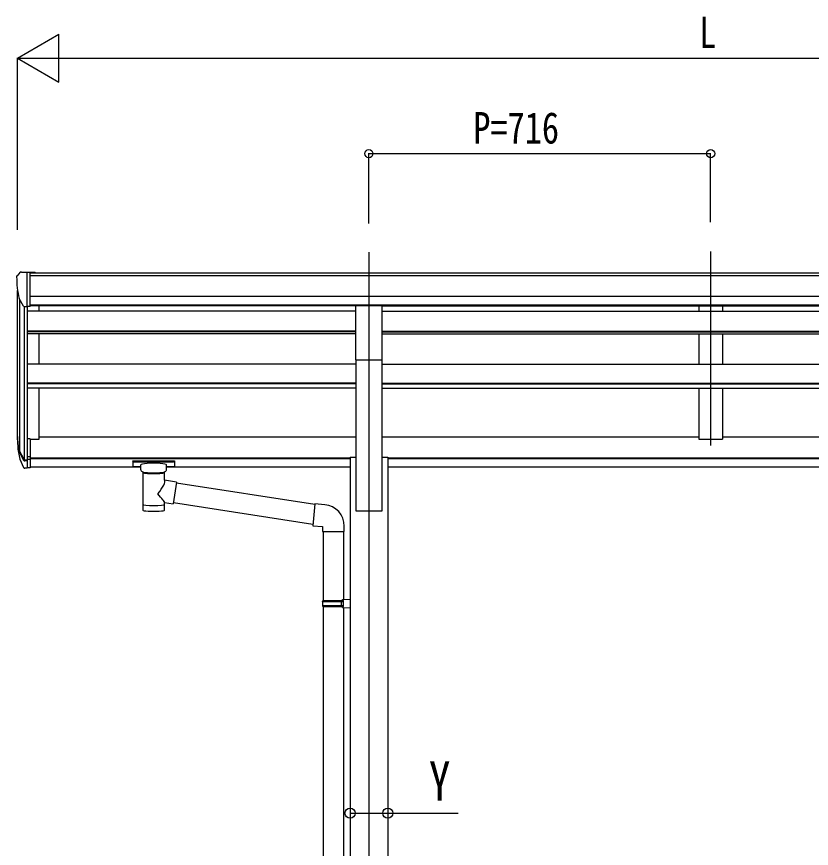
# Model space of a CAD drawing. Units: millimetres, scale not verified. Extents: x -10512 to 10512, y -7425 to 7425.
# Drawn here: x -2090 to -425, y -2445 to -702 of the extents above; entities that cross this region are included whole.
import ezdxf
from ezdxf.enums import TextEntityAlignment as Align

# ---------------------------------------------------------------- set-up
doc = ezdxf.new("R2010")
doc.units = ezdxf.units.MM
doc.header["$LTSCALE"] = 30
for name, color, linetype in [('0-3_YKK_12', 2, 'Continuous'), ('0-4_YKK_13', 4, 'Continuous'), ('0-5_YKK_A1', 4, 'Continuous'), ('0-6_YKK_D', 6, 'Continuous')]:
    doc.layers.add(name, color=color, linetype=linetype)
doc.styles.add('ＭＳ ゴシック', font='')
doc.styles.get('ＭＳ ゴシック').set_extended_font_data('MS Gothic')

msp = doc.modelspace()

# ---------------------------------------------------------------- linework, layer by layer
at = {"layer": '0-3_YKK_12'}
for p, q in [((-1351.84, -1196.04), (-1351.84, -4109.61)), ((-635.84, -1194.63), (-635.84, -1601.42))]:
    msp.add_line(p, q, dxfattribs=at)
at = {"layer": '0-4_YKK_13'}
for p, q in [((-2089.84, -1247.33), (-2089.84, -1247.95)), ((-2082.94, -1238.52), (-2087, -1244.33)), ((-2079.84, -1237.95), (-2082.18, -1238.1)), ((-2079.84, -1237.95), (-2061.34, -1237.95)), ((-2067.84, -1310.94), (-2067.84, -1237.95)), ((-2061.34, -1237.95), (-2051.34, -1238.04)), ((-2061.34, -1309.94), (-2061.34, -1237.95)), ((-2051.34, -1239.56), (-2051.34, -1238.04)), ((-2075.47, -1309.13), (-2084.74, -1293.06)), ((-2067.84, -1310.94), (-2073.05, -1310.62)), ((-2061.34, -1309.94), (-2067.84, -1309.94)), ((-1379.34, -1307.8), (-1324.34, -1307.8)), ((-1379.34, -1421.95), (-1379.34, -1307.8)), ((-1324.34, -1421.95), (-1324.34, -1307.8)), ((-1379.34, -1421.95), (-1324.34, -1421.95)), ((-2067.84, -1586.91), (-2067.84, -1648.79)), ((-2061.34, -1586.91), (-2067.84, -1586.91)), ((-2061.34, -1586.91), (-2061.34, -1647.97)), ((-2085.45, -1612.95), (-2075.29, -1632.12)), ((-2074.28, -1630.87), (-2084.03, -1612.45)), ((-2082.87, -1629.8), (-2075.29, -1647.29)), ((-2067.84, -1631.62), (-2072.98, -1631.62)), ((-2067.84, -1633.62), (-2072.69, -1633.62)), ((-2061.34, -1625.22), (-2067.84, -1625.22)), ((-2061.34, -1630.62), (-2067.84, -1630.62)), ((-1846.34, -1633.68), (-1846.34, -1644.44)), ((-1846.34, -1633.87), (-1846.34, -1635.42)), ((-1844.34, -1633.02), (-1761.34, -1633.02)), ((-1844.34, -1635.2), (-1761.34, -1635.2)), ((-1759.34, -1633.68), (-1759.34, -1644.44)), ((-2067.84, -1648.79), (-2072.69, -1648.79)), ((-2061.34, -1647.97), (-2067.84, -1647.97)), ((-1844.34, -1645.11), (-1829.84, -1645.11)), ((-1829.84, -1651.91), (-1829.84, -1641.64)), ((-1775.84, -1651.91), (-1775.84, -1641.64)), ((-1775.84, -1645.11), (-1761.34, -1645.11)), ((-1825.75, -1656.41), (-1825.76, -1736.71)), ((-1779.94, -1673.99), (-1779.94, -1656.4)), ((-1754.72, -1677.89), (-1779.94, -1673.98)), ((-1754.72, -1677.89), (-1761.74, -1723.15)), ((-1465.37, -1724.85), (-1755.04, -1679.91)), ((-1779.93, -1736.71), (-1779.94, -1720.08)), ((-1779.94, -1720.33), (-1761.74, -1723.15)), ((-1469.04, -1766.78), (-1761.47, -1721.41)), ((-1444.42, -1725.39), (-1465.26, -1723.57)), ((-1403.34, -1781.13), (-1403.34, -1770.22)), ((-1449.34, -1781.13), (-1403.34, -1781.13)), ((-1447.34, -1781.13), (-1447.34, -1926.26)), ((-1405.34, -1781.13), (-1405.34, -1923.7)), ((-1449.34, -1928.26), (-1448.34, -1926.26)), ((-1449.34, -1928.26), (-1405.34, -1928.26)), ((-1449.34, -1928.26), (-1449.34, -1936.26)), ((-1448.34, -1926.26), (-1405.34, -1926.26)), ((-1409.82, -1928.26), (-1410.25, -1926.26)), ((-1407.34, -1923.76), (-1391.34, -1923.29)), ((-1407.34, -1925.76), (-1407.34, -1923.76)), ((-1407.34, -1925.76), (-1405.34, -1925.76)), ((-1391.34, -1923.29), (-1391.34, -1941.23)), ((-1449.34, -1936.26), (-1405.34, -1936.26)), ((-1449.34, -1936.26), (-1448.34, -1938.26)), ((-1448.34, -1938.26), (-1405.34, -1938.26)), ((-1447.34, -1938.26), (-1447.34, -2668.57)), ((-1407.34, -1940.76), (-1407.34, -1938.76)), ((-1407.34, -1940.76), (-1391.34, -1941.23)), ((-1405.34, -1940.82), (-1405.34, -2666.01))]:
    msp.add_line(p, q, dxfattribs=at)
for points in [[(-1846.34, -1633.68), (-1846.31, -1633.49), (-1846.22, -1633.35), (-1846.13, -1633.26), (-1846.02, -1633.2), (-1845.9, -1633.15), (-1845.61, -1633.09), (-1845.12, -1633.04), (-1844.58, -1633.02), (-1844.34, -1633.02)], [(-1761.34, -1633.02), (-1760.99, -1633.02), (-1760.46, -1633.05), (-1760.01, -1633.1), (-1759.71, -1633.18), (-1759.54, -1633.28), (-1759.42, -1633.41), (-1759.35, -1633.59), (-1759.34, -1633.68)], [(-1846.34, -1644.44), (-1846.31, -1644.64), (-1846.22, -1644.78), (-1846.13, -1644.87), (-1846.02, -1644.93), (-1845.9, -1644.97), (-1845.61, -1645.04), (-1845.12, -1645.08), (-1844.58, -1645.1), (-1844.34, -1645.11)], [(-1829.81, -1651.86), (-1829.83, -1652.21), (-1829.58, -1653.17), (-1829.06, -1654.05), (-1828.26, -1654.89), (-1827.15, -1655.69), (-1825.74, -1656.41)], [(-1779.94, -1656.4), (-1779.71, -1656.31), (-1778.36, -1655.57), (-1777.24, -1654.73), (-1776.49, -1653.86), (-1776.03, -1652.96), (-1775.85, -1652.08)], [(-1761.34, -1645.11), (-1760.99, -1645.1), (-1760.46, -1645.08), (-1760.01, -1645.03), (-1759.71, -1644.95), (-1759.54, -1644.85), (-1759.42, -1644.71), (-1759.35, -1644.53), (-1759.34, -1644.44)], [(-1465.26, -1723.57), (-1469.27, -1769.39), (-1449.34, -1771.13), (-1449.34, -1781.13)], [(-1409.82, -1928.26), (-1409.82, -1936.26), (-1410.25, -1938.26)], [(-1407.34, -1938.76), (-1405.34, -1938.76), (-1405.34, -1925.76)]]:
    msp.add_lwpolyline(points, dxfattribs=at)
for centre, radius, start, end in [((-2086.84, -1247.33), 3, 93, 180), ((-1887.84, -1247.95), 202, 180, 192.90261), ((-2082.12, -1239.1), 1, 93.5, 145), ((-2072.87, -1307.63), 3, 210, 266.5), ((-1999.18, -1590.78), 89.07, 174.49576, 194.41188), ((-1999.9, -1586.5), 88.05, 177.22392, 197.21071), ((-1954.63, -1593.72), 133.22, 183.27987, 195.71302), ((-2072.69, -1630.62), 3, 210, 270), ((-2072.98, -1630.12), 1.5, 210, 270), ((-2072.69, -1645.79), 3, 210, 270), ((-1448.34, -1770.22), 45, 0, 85)]:
    msp.add_arc(centre, radius, start, end, dxfattribs=at)
for centre, major_axis, ratio, start_param, end_param in [((-1844.34, -1635.42), (2, 0), 0.109601, 1.5707963, 3.1415927), ((-1802.84, -1641.64), (27, 0), 0.122176, 6.2831853, 9.424778), ((-1761.34, -1635.42), (2, 0), 0.109601, 0, 1.5707963), ((-1791.84, -1651.91), (16, 0), 0.361356, 6.2636979, 6.2831853), ((-1802.83, -1656.87), (-22.91, 0.42), 0.072511, 0.0008029, 1.5715993), ((-1802.83, -1658.49), (-22.91, 0.42), 0.072511, 0.0008029, 1.5715993), ((-1802.86, -1656.87), (22.92, 0.42), 0.07247, 4.71158, 6.2823764), ((-1802.86, -1658.49), (22.92, 0.42), 0.07247, 4.71158, 6.2823764), ((-1802.84, -1700.53), (-22.81, -26.62), 0.234429, 1.6855472, 3.1268519), ((-1800.29, -1697.88), (20.32, -22.25), 0.045535, 0.0389954, 1.3075346), ((-1802.84, -1724.27), (22.91, 0), 0.122865, 3.1415927, 6.2831853), ((-1802.84, -1736.71), (22.92, 0), 0.101955, 3.1415499, 6.2833984)]:
    msp.add_ellipse(centre, major_axis=major_axis, ratio=ratio, start_param=start_param, end_param=end_param, dxfattribs=at)
at = {"layer": '0-5_YKK_A1'}
for p, q in [((-2061.34, -1239.56), (789.66, -1239.56)), ((-2061.34, -1244.91), (789.66, -1244.91)), ((-2087.84, -1589.08), (-2087.84, -1276.31)), ((-2061.34, -1288.43), (789.66, -1288.43)), ((-2083.56, -1295.11), (-2083.56, -1613.34)), ((-2061.34, -1306.11), (789.66, -1306.11)), ((-2073.84, -1310.46), (-2073.84, -1631.34)), ((-2067.84, -1310.94), (-2067.84, -1586.91)), ((-1379.34, -1319.73), (-2067.84, -1319.73)), ((-1379.34, -1308.48), (-2061.34, -1308.48)), ((-2042.84, -1319.73), (-2042.84, -1308.48)), ((-1324.34, -1308.48), (52.66, -1308.48)), ((-1324.34, -1319.73), (52.66, -1319.73)), ((-660.84, -1308.55), (-660.84, -1319.73)), ((-610.84, -1308.55), (-610.84, -1319.73)), ((-1379.34, -1361.66), (-2067.84, -1361.66)), ((-1379.34, -1363.16), (-2067.84, -1363.16)), ((-1379.34, -1367.36), (-2067.84, -1367.36)), ((-2042.84, -1431.09), (-2042.84, -1367.36)), ((-1324.34, -1361.66), (52.66, -1361.66)), ((-1324.34, -1363.16), (52.66, -1363.16)), ((-1324.34, -1367.36), (52.66, -1367.36)), ((-660.84, -1367.36), (-660.84, -1431.09)), ((-610.84, -1367.36), (-610.84, -1431.09)), ((-1379.34, -1421.52), (-1379.34, -1738.31)), ((-1324.34, -1738.31), (-1324.34, -1421.52)), ((-1379.36, -1431.09), (-2067.84, -1431.09)), ((-1324.33, -1431.09), (52.67, -1431.09)), ((-1379.34, -1470.53), (-2067.84, -1470.53)), ((-1379.34, -1472.01), (-2067.84, -1472.01)), ((-1379.34, -1481.27), (-2067.84, -1481.27)), ((-2042.84, -1587.74), (-2042.84, -1481.27)), ((-1324.34, -1470.53), (52.66, -1470.53)), ((-1324.34, -1472.01), (52.66, -1472.01)), ((-1324.34, -1481.27), (52.66, -1481.27)), ((-660.84, -1481.27), (-660.84, -1587.76)), ((-610.84, -1481.27), (-610.84, -1587.76)), ((-2042.84, -1582.94), (-1379.34, -1582.94)), ((-1324.34, -1582.94), (-660.84, -1582.94)), ((-610.84, -1582.94), (52.66, -1582.94)), ((-2061.34, -1587.74), (-2042.84, -1587.74)), ((-660.84, -1587.76), (-610.84, -1587.76)), ((-2061.34, -1627.03), (-1391.34, -1627.03)), ((-2061.34, -1628.43), (-1391.34, -1628.43)), ((-1391.34, -1625.75), (-1391.34, -3313.32)), ((-1391.34, -1625.75), (-1379.34, -1625.75)), ((-1324.34, -1625.75), (-1312.34, -1625.75)), ((-1312.34, -1625.75), (-1312.34, -3313.32)), ((-1312.34, -1627.03), (40.66, -1627.03)), ((-1312.34, -1628.43), (40.66, -1628.43)), ((-2061.34, -1645.8), (-1829.84, -1645.8)), ((-1775.84, -1645.8), (-1391.34, -1645.8)), ((-1312.34, -1645.8), (40.66, -1645.8)), ((-1379.34, -1738.31), (-1324.34, -1738.31))]:
    msp.add_line(p, q, dxfattribs=at)
at = {"layer": '0-6_YKK_D'}
for p, q in [((-2087.84, -789.56), (-2001.24, -739.56)), ((-2001.24, -839.56), (-2001.24, -739.56)), ((-2087.84, -1149.13), (-2087.84, -788.56)), ((-2087.84, -789.56), (-2001.24, -839.56)), ((-2087.84, -789.56), (-1914.64, -789.56)), ((-1987.84, -789.56), (716.16, -789.56)), ((-1351.84, -1136.18), (-1351.84, -988.56)), ((-1351.84, -989.56), (-635.84, -989.56)), ((-635.84, -1133.29), (-635.84, -988.56))]:
    msp.add_line(p, q, dxfattribs=at)
msp.add_lwpolyline([(-1391.34, -2371.5), (-1312.34, -2371.5), (-1164.74, -2371.5)], dxfattribs=at)
for centre, radius in [((-1351.84, -989.56), 8.5), ((-635.84, -989.56), 8.5), ((-1391.34, -2371.5), 10.62), ((-1312.34, -2371.5), 10.62)]:
    msp.add_circle(centre, radius, dxfattribs=at)

# ---------------------------------------------------------------- texts
at = {"layer": '0-6_YKK_D', "style": 'ＭＳ ゴシック', "width": 0.8}
for s, height, p in [('L', 65.98, (-659.84, -788.26)), ('P=716', 65.98, (-1133.04, -988.23)), ('Y', 82.48, (-1226.04, -2370.2))]:
    msp.add_text(s, height=height, dxfattribs=at).set_placement(p, align=Align.BOTTOM_LEFT)

doc.saveas('drawing.dxf')
